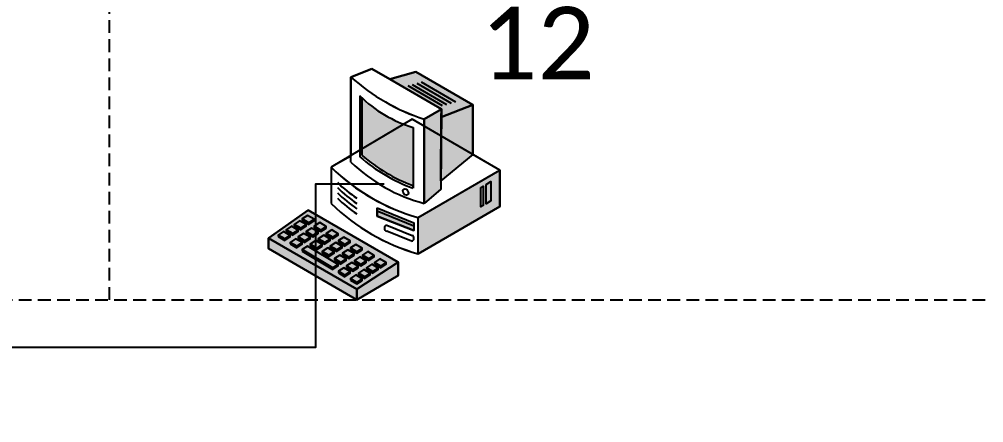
# Model space of a CAD drawing. Extents: x 1 to 296, y 20 to 201.
# Drawn here: x 217.37 to 245.53, y 61.41 to 73.2 of the extents above; entities that cross this region are included whole.
import ezdxf

# ---------------------------------------------------------------- set-up
doc = ezdxf.new("R2010")
doc.units = 0
doc.header["$LTSCALE"] = 2.97
doc.header["$MEASUREMENT"] = 0
doc.linetypes.add('HIDDEN2', pattern=[0.1875, 0.125, -0.0625])
doc.layers.get('0').update_dxf_attribs({"linetype": 'CONTINUOUS'})
doc.layers.add('CONNECTOR', color=7, linetype='CONTINUOUS')
doc.styles.get("Standard").update_dxf_attribs({"font": 'txt.shx'})

msp = doc.modelspace()

# ---------------------------------------------------------------- hatches: boundary and pattern name
for color, points in [(7, [(229.692, 70.339), (229.694, 70.57), (228.189, 71.442), (228.953, 71.662), (230.614, 70.695)]), (7, [(229.692, 70.339), (230.614, 70.695), (230.614, 69.243), (229.674, 68.474)]), (7, [(229.194, 67.814), (229.194, 70.277), (229.694, 70.57), (229.674, 68.232)]), (7, [(229.019, 67.398), (231.4, 68.782), (231.4, 67.726), (229.019, 66.341)]), (7, [(224.65, 66.803), (225.808, 67.616), (228.429, 66.099), (227.228, 65.305)]), (253, [(227.817, 67.682), (228.888, 67.243), (228.888, 67.023), (227.817, 67.441)]), (7, [(224.65, 66.803), (227.228, 65.305), (227.228, 65), (224.65, 66.495)]), (7, [(227.228, 65), (227.228, 65.305), (228.429, 66.099), (228.429, 65.704)])]:
    msp.add_hatch(color=color).paths.add_polyline_path(points)
h = msp.add_hatch(color=7)
edge = h.paths.add_edge_path()
edge.add_line((227.381, 69.219), (227.381, 70.893))
edge.add_line((227.381, 70.893), (227.315, 70.958))
edge.add_ellipse((229.955, 73.669), major_axis=(0.032, -3.796), ratio=0.993528, start_angle=315.0949, end_angle=342.7363)
edge.add_line((228.866, 70.035), (228.866, 68.258))
edge.add_line((228.866, 68.258), (228.866, 68.337))
edge.add_ellipse((230.504, 72.841), major_axis=(-0.122, -4.794), ratio=0.993528, start_angle=320.5053, end_angle=341.3574, ccw=False)
h = msp.add_hatch(color=251)
h.paths.add_polyline_path([(231.007, 68.364), (231.143, 68.45), (231.143, 67.888), (231.007, 67.802)])
h.paths.add_polyline_path([(230.844, 68.276), (230.919, 68.32), (230.919, 67.758), (230.844, 67.714)])
h = msp.add_hatch(color=252)
h.paths.add_polyline_path([(225.633, 67.316), (225.822, 67.203), (225.822, 67.248), (225.633, 67.361)])
h.paths.add_polyline_path([(225.984, 67.104), (226.173, 66.992), (226.173, 67.037), (225.984, 67.149)])
h.paths.add_polyline_path([(226.335, 66.893), (226.524, 66.78), (226.524, 66.825), (226.335, 66.938)])
h.paths.add_polyline_path([(226.686, 66.681), (226.875, 66.569), (226.875, 66.614), (226.686, 66.726)])
h.paths.add_polyline_path([(227.037, 66.47), (227.226, 66.357), (227.226, 66.402), (227.037, 66.515)])
h.paths.add_polyline_path([(227.388, 66.258), (227.577, 66.146), (227.577, 66.191), (227.388, 66.303)])
h.paths.add_polyline_path([(225.822, 67.248), (225.822, 67.203), (225.979, 67.307), (225.979, 67.352)])
h.paths.add_polyline_path([(226.173, 67.037), (226.173, 66.992), (226.33, 67.095), (226.33, 67.14)])
h.paths.add_polyline_path([(226.524, 66.825), (226.524, 66.78), (226.681, 66.884), (226.681, 66.929)])
h.paths.add_polyline_path([(226.875, 66.614), (226.875, 66.569), (227.032, 66.672), (227.032, 66.717)])
h.paths.add_polyline_path([(227.226, 66.402), (227.226, 66.357), (227.383, 66.461), (227.383, 66.506)])
h.paths.add_polyline_path([(227.577, 66.191), (227.577, 66.146), (227.734, 66.249), (227.734, 66.294)])
h.paths.add_polyline_path([(227.739, 66.047), (227.928, 65.934), (227.928, 65.979), (227.739, 66.092)])
h.paths.add_polyline_path([(227.928, 65.979), (227.928, 65.934), (228.085, 66.038), (228.085, 66.083)])
h.paths.add_polyline_path([(225.399, 67.158), (225.588, 67.046), (225.588, 67.091), (225.399, 67.203)])
h.paths.add_polyline_path([(225.75, 66.947), (225.939, 66.834), (225.939, 66.879), (225.75, 66.992)])
h.paths.add_polyline_path([(226.101, 66.735), (226.29, 66.623), (226.29, 66.668), (226.101, 66.78)])
h.paths.add_polyline_path([(226.452, 66.524), (226.641, 66.411), (226.641, 66.456), (226.452, 66.569)])
h.paths.add_polyline_path([(226.803, 66.312), (226.992, 66.2), (226.992, 66.245), (226.803, 66.357)])
h.paths.add_polyline_path([(227.154, 66.101), (227.343, 65.988), (227.343, 66.033), (227.154, 66.146)])
h.paths.add_polyline_path([(225.588, 67.091), (225.588, 67.046), (225.745, 67.149), (225.745, 67.194)])
h.paths.add_polyline_path([(225.939, 66.879), (225.939, 66.834), (226.096, 66.938), (226.096, 66.983)])
h.paths.add_polyline_path([(226.29, 66.668), (226.29, 66.623), (226.447, 66.726), (226.447, 66.771)])
h.paths.add_polyline_path([(226.641, 66.456), (226.641, 66.411), (226.798, 66.515), (226.798, 66.56)])
h.paths.add_polyline_path([(226.992, 66.245), (226.992, 66.2), (227.149, 66.303), (227.149, 66.348)])
h.paths.add_polyline_path([(227.343, 66.033), (227.343, 65.988), (227.5, 66.092), (227.5, 66.137)])
h.paths.add_polyline_path([(227.505, 65.889), (227.694, 65.777), (227.694, 65.822), (227.505, 65.934)])
h.paths.add_polyline_path([(227.694, 65.822), (227.694, 65.777), (227.851, 65.88), (227.851, 65.925)])
h.paths.add_polyline_path([(225.165, 67.001), (225.354, 66.888), (225.354, 66.933), (225.165, 67.046)])
h.paths.add_polyline_path([(225.516, 66.789), (225.705, 66.677), (225.705, 66.722), (225.516, 66.834)])
h.paths.add_polyline_path([(225.867, 66.578), (226.056, 66.465), (226.056, 66.51), (225.867, 66.623)])
h.paths.add_polyline_path([(226.218, 66.366), (226.407, 66.254), (226.407, 66.299), (226.218, 66.411)])
h.paths.add_polyline_path([(226.569, 66.155), (226.758, 66.042), (226.758, 66.087), (226.569, 66.2)])
h.paths.add_polyline_path([(226.92, 65.943), (227.109, 65.831), (227.109, 65.876), (226.92, 65.988)])
h.paths.add_polyline_path([(225.354, 66.933), (225.354, 66.888), (225.511, 66.992), (225.511, 67.037)])
h.paths.add_polyline_path([(225.705, 66.722), (225.705, 66.677), (225.862, 66.78), (225.862, 66.825)])
h.paths.add_polyline_path([(226.056, 66.51), (226.056, 66.465), (226.213, 66.569), (226.213, 66.614)])
h.paths.add_polyline_path([(226.407, 66.299), (226.407, 66.254), (226.564, 66.357), (226.564, 66.402)])
h.paths.add_polyline_path([(226.758, 66.087), (226.758, 66.042), (226.915, 66.146), (226.915, 66.191)])
h.paths.add_polyline_path([(227.109, 65.876), (227.109, 65.831), (227.266, 65.934), (227.266, 65.979)])
h.paths.add_polyline_path([(227.271, 65.732), (227.46, 65.619), (227.46, 65.664), (227.271, 65.777)])
h.paths.add_polyline_path([(227.46, 65.664), (227.46, 65.619), (227.617, 65.723), (227.617, 65.768)])
h.paths.add_polyline_path([(224.931, 66.843), (225.12, 66.731), (225.12, 66.776), (224.931, 66.888)])
h.paths.add_polyline_path([(225.282, 66.632), (225.471, 66.519), (225.471, 66.564), (225.282, 66.677)])
h.paths.add_polyline_path([(225.633, 66.42), (226.524, 65.885), (226.524, 65.93), (225.633, 66.465)])
h.paths.add_polyline_path([(226.686, 65.786), (226.875, 65.673), (226.875, 65.718), (226.686, 65.831)])
h.paths.add_polyline_path([(225.12, 66.776), (225.12, 66.731), (225.277, 66.834), (225.277, 66.879)])
h.paths.add_polyline_path([(225.471, 66.564), (225.471, 66.519), (225.628, 66.623), (225.628, 66.668)])
h.paths.add_polyline_path([(226.524, 65.93), (226.524, 65.885), (226.681, 65.988), (226.681, 66.033)])
h.paths.add_polyline_path([(226.875, 65.718), (226.875, 65.673), (227.032, 65.777), (227.032, 65.822)])
h.paths.add_polyline_path([(227.037, 65.574), (227.226, 65.462), (227.226, 65.507), (227.037, 65.619)])
h.paths.add_polyline_path([(227.226, 65.507), (227.226, 65.462), (227.383, 65.565), (227.383, 65.61)])

# ---------------------------------------------------------------- linework, layer by layer
at = {"color": 7, "linetype": 'HIDDEN2'}
for p, q in [((220, 65), (220, 100)), ((160, 65), (280, 65))]:
    msp.add_line(p, q, dxfattribs=at)
at = {"color": 7, "linetype": 'CONTINUOUS'}
for p, q in [((227.665, 71.75), (227.053, 71.508)), ((227.053, 71.508), (227.665, 71.75)), ((227.665, 71.75), (227.053, 71.508)), ((228.189, 71.442), (227.665, 71.75)), ((227.665, 71.75), (228.19, 71.442)), ((228.189, 71.442), (227.665, 71.75)), ((228.953, 71.662), (228.189, 71.442)), ((228.953, 71.662), (228.189, 71.442)), ((230.614, 70.695), (228.953, 71.662)), ((230.614, 70.695), (228.953, 71.662)), ((227.053, 71.508), (227.053, 69.213)), ((227.053, 69.024), (227.053, 71.508)), ((227.053, 71.508), (227.053, 69.2)), ((228.19, 71.442), (229.694, 70.569)), ((228.713, 71.257), (229.718, 70.673)), ((228.844, 71.293), (229.849, 70.709)), ((228.975, 71.33), (229.98, 70.746)), ((229.106, 71.366), (230.111, 70.782)), ((227.315, 70.958), (227.315, 69.178)), ((227.381, 70.893), (227.315, 70.958)), ((227.381, 69.219), (227.381, 70.893)), ((230.614, 69.243), (230.614, 70.695)), ((230.614, 69.243), (230.614, 70.695)), ((229.694, 70.569), (229.194, 70.277)), ((228.844, 70.277), (226.474, 68.87)), ((231.4, 68.782), (228.844, 70.277)), ((229.194, 70.277), (229.194, 67.814)), ((228.866, 70.035), (228.866, 68.258)), ((227.053, 69.213), (226.474, 68.87)), ((227.053, 69.2), (226.474, 68.87)), ((231.4, 68.782), (230.614, 69.243)), ((231.4, 68.782), (230.614, 69.243)), ((226.474, 68.87), (226.474, 67.814)), ((226.474, 68.87), (226.474, 67.814)), ((226.474, 68.87), (226.474, 67.814)), ((229.019, 67.398), (231.4, 68.782)), ((231.4, 67.726), (231.4, 68.782)), ((231.4, 67.726), (231.4, 68.782)), ((228.866, 68.258), (228.866, 68.337)), ((227.817, 67.594), (228.888, 67.155)), ((229.019, 66.341), (231.4, 67.726)), ((229.019, 66.341), (231.4, 67.726)), ((229.019, 66.341), (229.019, 67.398)), ((228.101, 67.177), (228.844, 66.88)), ((228.822, 66.715), (228.101, 67.001))]:
    msp.add_line(p, q, dxfattribs=at)
for points in [[(229.692, 70.339), (229.694, 70.57), (228.189, 71.442), (228.953, 71.662), (230.614, 70.695)], [(229.692, 70.339), (230.614, 70.695), (230.614, 69.243), (229.674, 68.474)], [(229.194, 67.814), (229.194, 70.277), (229.694, 70.57), (229.674, 68.232)], [(229.019, 67.398), (231.4, 68.782), (231.4, 67.726), (229.019, 66.341)], [(224.65, 66.803), (224.65, 66.495), (227.228, 65), (228.429, 65.704), (228.429, 66.099), (225.808, 67.616)], [(224.65, 66.803), (225.808, 67.616), (228.429, 66.099), (227.228, 65.305)], [(224.65, 66.803), (225.808, 67.616), (228.429, 66.099), (228.429, 65.704), (227.228, 65), (224.65, 66.495)], [(227.817, 67.682), (228.888, 67.243), (228.888, 67.023), (227.817, 67.441)], [(225.633, 67.316), (225.822, 67.203), (225.822, 67.248), (225.633, 67.361)], [(225.822, 67.248), (225.822, 67.203), (225.979, 67.307), (225.979, 67.352)], [(225.165, 67.001), (225.354, 66.888), (225.354, 66.933), (225.165, 67.046)], [(225.354, 66.933), (225.354, 66.888), (225.511, 66.992), (225.511, 67.037)], [(225.399, 67.158), (225.588, 67.046), (225.588, 67.091), (225.399, 67.203)], [(225.588, 67.091), (225.588, 67.046), (225.745, 67.149), (225.745, 67.194)], [(225.984, 67.104), (226.173, 66.992), (226.173, 67.037), (225.984, 67.149)], [(226.173, 67.037), (226.173, 66.992), (226.33, 67.095), (226.33, 67.14)], [(224.65, 66.803), (227.228, 65.305), (227.228, 65), (224.65, 66.495)], [(224.931, 66.843), (225.12, 66.731), (225.12, 66.776), (224.931, 66.888)], [(225.12, 66.776), (225.12, 66.731), (225.277, 66.834), (225.277, 66.879)], [(225.516, 66.789), (225.705, 66.677), (225.705, 66.722), (225.516, 66.834)], [(225.705, 66.722), (225.705, 66.677), (225.862, 66.78), (225.862, 66.825)], [(225.75, 66.947), (225.939, 66.834), (225.939, 66.879), (225.75, 66.992)], [(225.939, 66.879), (225.939, 66.834), (226.096, 66.938), (226.096, 66.983)], [(226.101, 66.735), (226.29, 66.623), (226.29, 66.668), (226.101, 66.78)], [(226.29, 66.668), (226.29, 66.623), (226.447, 66.726), (226.447, 66.771)], [(226.335, 66.893), (226.524, 66.78), (226.524, 66.825), (226.335, 66.938)], [(226.524, 66.825), (226.524, 66.78), (226.681, 66.884), (226.681, 66.929)], [(225.282, 66.632), (225.471, 66.519), (225.471, 66.564), (225.282, 66.677)], [(225.471, 66.564), (225.471, 66.519), (225.628, 66.623), (225.628, 66.668)], [(225.633, 66.42), (226.524, 65.885), (226.524, 65.93), (225.633, 66.465)], [(225.867, 66.578), (226.056, 66.465), (226.056, 66.51), (225.867, 66.623)], [(226.056, 66.51), (226.056, 66.465), (226.213, 66.569), (226.213, 66.614)], [(226.452, 66.524), (226.641, 66.411), (226.641, 66.456), (226.452, 66.569)], [(226.641, 66.456), (226.641, 66.411), (226.798, 66.515), (226.798, 66.56)], [(226.686, 66.681), (226.875, 66.569), (226.875, 66.614), (226.686, 66.726)], [(226.875, 66.614), (226.875, 66.569), (227.032, 66.672), (227.032, 66.717)], [(227.037, 66.47), (227.226, 66.357), (227.226, 66.402), (227.037, 66.515)], [(227.226, 66.402), (227.226, 66.357), (227.383, 66.461), (227.383, 66.506)], [(226.218, 66.366), (226.407, 66.254), (226.407, 66.299), (226.218, 66.411)], [(226.407, 66.299), (226.407, 66.254), (226.564, 66.357), (226.564, 66.402)], [(226.569, 66.155), (226.758, 66.042), (226.758, 66.087), (226.569, 66.2)], [(226.758, 66.087), (226.758, 66.042), (226.915, 66.146), (226.915, 66.191)], [(226.803, 66.312), (226.992, 66.2), (226.992, 66.245), (226.803, 66.357)], [(226.992, 66.245), (226.992, 66.2), (227.149, 66.303), (227.149, 66.348)], [(227.388, 66.258), (227.577, 66.146), (227.577, 66.191), (227.388, 66.303)], [(227.577, 66.191), (227.577, 66.146), (227.734, 66.249), (227.734, 66.294)], [(226.524, 65.93), (226.524, 65.885), (226.681, 65.988), (226.681, 66.033)], [(226.92, 65.943), (227.109, 65.831), (227.109, 65.876), (226.92, 65.988)], [(227.109, 65.876), (227.109, 65.831), (227.266, 65.934), (227.266, 65.979)], [(227.154, 66.101), (227.343, 65.988), (227.343, 66.033), (227.154, 66.146)], [(227.228, 65), (227.228, 65.305), (228.429, 66.099), (228.429, 65.704)], [(227.343, 66.033), (227.343, 65.988), (227.5, 66.092), (227.5, 66.137)], [(227.505, 65.889), (227.694, 65.777), (227.694, 65.822), (227.505, 65.934)], [(227.694, 65.822), (227.694, 65.777), (227.851, 65.88), (227.851, 65.925)], [(227.739, 66.047), (227.928, 65.934), (227.928, 65.979), (227.739, 66.092)], [(227.928, 65.979), (227.928, 65.934), (228.085, 66.038), (228.085, 66.083)], [(226.686, 65.786), (226.875, 65.673), (226.875, 65.718), (226.686, 65.831)], [(226.875, 65.718), (226.875, 65.673), (227.032, 65.777), (227.032, 65.822)], [(227.037, 65.574), (227.226, 65.462), (227.226, 65.507), (227.037, 65.619)], [(227.271, 65.732), (227.46, 65.619), (227.46, 65.664), (227.271, 65.777)], [(227.46, 65.664), (227.46, 65.619), (227.617, 65.723), (227.617, 65.768)], [(227.226, 65.507), (227.226, 65.462), (227.383, 65.565), (227.383, 65.61)]]:
    msp.add_lwpolyline(points, close=True, dxfattribs=at)
at = {"color": 251, "linetype": 'CONTINUOUS'}
for points in [[(231.007, 68.364), (231.143, 68.45), (231.143, 67.888), (231.007, 67.802)], [(230.844, 68.276), (230.919, 68.32), (230.919, 67.758), (230.844, 67.714)]]:
    msp.add_lwpolyline(points, close=True, dxfattribs=at)
at = {"color": 7, "linetype": 'CONTINUOUS'}
for points in [[(227.817, 67.682), (228.888, 67.243), (228.888, 67.023)], [(227.817, 67.682), (227.817, 67.441), (228.888, 67.023)]]:
    msp.add_lwpolyline(points, dxfattribs=at)
at = {"color": 10, "linetype": 'CONTINUOUS'}
for points in [[(225.399, 67.203), (225.588, 67.091), (225.745, 67.194), (225.556, 67.307)], [(225.633, 67.361), (225.822, 67.248), (225.979, 67.352), (225.79, 67.464)], [(225.165, 67.046), (225.354, 66.933), (225.511, 67.037), (225.322, 67.149)], [(225.75, 66.992), (225.939, 66.879), (226.096, 66.983), (225.907, 67.095)], [(225.984, 67.149), (226.173, 67.037), (226.33, 67.14), (226.141, 67.253)], [(226.335, 66.938), (226.524, 66.825), (226.681, 66.929), (226.492, 67.041)], [(224.931, 66.888), (225.12, 66.776), (225.277, 66.879), (225.088, 66.992)], [(225.282, 66.677), (225.471, 66.564), (225.628, 66.668), (225.439, 66.78)], [(225.516, 66.834), (225.705, 66.722), (225.862, 66.825), (225.673, 66.938)], [(226.101, 66.78), (226.29, 66.668), (226.447, 66.771), (226.258, 66.884)], [(226.686, 66.726), (226.875, 66.614), (227.032, 66.717), (226.843, 66.83)], [(225.633, 66.465), (226.524, 65.93), (226.681, 66.033), (225.79, 66.569)], [(225.867, 66.623), (226.056, 66.51), (226.213, 66.614), (226.024, 66.726)], [(226.218, 66.411), (226.407, 66.299), (226.564, 66.402), (226.375, 66.515)], [(226.452, 66.569), (226.641, 66.456), (226.798, 66.56), (226.609, 66.672)], [(226.803, 66.357), (226.992, 66.245), (227.149, 66.348), (226.96, 66.461)], [(227.037, 66.515), (227.226, 66.402), (227.383, 66.506), (227.194, 66.618)], [(226.569, 66.2), (226.758, 66.087), (226.915, 66.191), (226.726, 66.303)], [(227.154, 66.146), (227.343, 66.033), (227.5, 66.137), (227.311, 66.249)], [(227.388, 66.303), (227.577, 66.191), (227.734, 66.294), (227.545, 66.407)], [(227.739, 66.092), (227.928, 65.979), (228.085, 66.083), (227.896, 66.195)], [(226.686, 65.831), (226.875, 65.718), (227.032, 65.822), (226.843, 65.934)], [(226.92, 65.988), (227.109, 65.876), (227.266, 65.979), (227.077, 66.092)], [(227.505, 65.934), (227.694, 65.822), (227.851, 65.925), (227.662, 66.038)], [(227.037, 65.619), (227.226, 65.507), (227.383, 65.61), (227.194, 65.723)], [(227.271, 65.777), (227.46, 65.664), (227.617, 65.768), (227.428, 65.88)]]:
    msp.add_lwpolyline(points, close=True, dxfattribs=at)
at = {"color": 7, "linetype": 'CONTINUOUS'}
for centre, major_axis, start_param, end_param in [((231.034, 76.019), (0, -6.034), 5.556901, 5.971177), ((230.985, 75.933), (0, -5.937), 5.553467, 5.974611), ((229.955, 73.669), (0.032, -3.796), -0.783742, -0.301308), ((230.428, 72.552), (0, -4.898), 5.516794, 6.026737), ((230.587, 72.983), (0.009, -5.033), -0.71516, -0.353206), ((230.504, 72.841), (-0.122, -4.794), -0.689313, -0.325375), ((230.648, 73.217), (0, -6.045), 5.514882, 6.008547), ((230.599, 73.131), (0, -5.949), 5.510798, 6.012631), ((229.113, 70.902), (0, -3.494), -0.78478, -0.574048), ((229.113, 70.748), (0, -3.494), -0.78478, -0.574048), ((229.113, 70.594), (0, -3.494), -0.78478, -0.574048), ((229.113, 70.44), (0, -3.494), -0.78478, -0.574048), ((230.582, 72.04), (0, -5.912), 5.508675, 6.013865), ((230.582, 72.04), (0, -5.912), 5.508675, 6.013865), ((230.634, 72.131), (0, -6.014), -0.770143, -0.273687), ((228.118, 67.089), (0, -0.0895), 3.330331, 6.094447), ((228.809, 66.801), (0, -0.0867), 0.152119, 2.724371)]:
    msp.add_ellipse(centre, major_axis=major_axis, ratio=0.993528, start_param=start_param, end_param=end_param, dxfattribs=at)
msp.add_ellipse((228.652, 68.147), major_axis=(0.049, -0.0849), ratio=0.747569, dxfattribs=at)
at = {"layer": 'CONNECTOR', "linetype": 'CONTINUOUS'}
msp.add_lwpolyline([(228.025, 68.375), (226.019, 68.375), (226.019, 63.6), (206.067, 63.6), (206.067, 60.912), (205, 60.912), (205, 59.75)], dxfattribs=at)

# ---------------------------------------------------------------- texts
at = {"layer": 'CONNECTOR', "insert": (232.5, 72.5), "char_height": 2.11666, "width": 14.11111, "attachment_point": 5}
msp.add_mtext('\\C7;\\fCalibri|b0|i0|;\\H2.1166585922241;12', dxfattribs=at)

doc.saveas('drawing.dxf')
